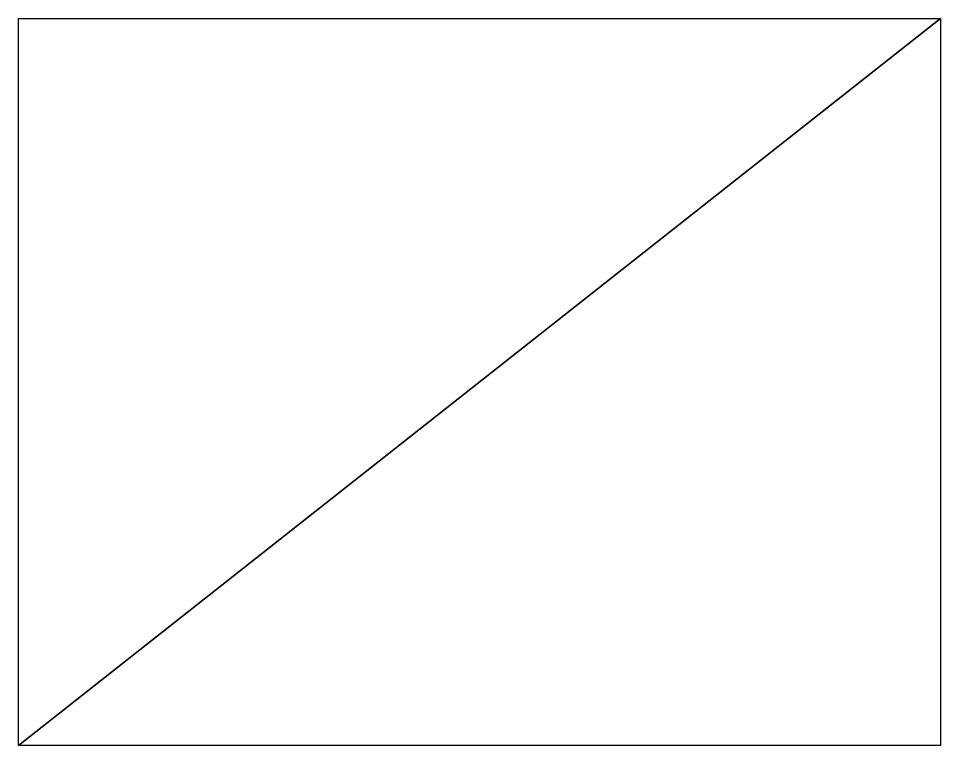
# Model space of a CAD drawing. Header units: metres. Extents: x 0 to 800, y 0 to 631.
import ezdxf

# ---------------------------------------------------------------- set-up
doc = ezdxf.new("R2010")
doc.units = ezdxf.units.M

msp = doc.modelspace()

# ---------------------------------------------------------------- linework, layer by layer
for points in [[(0, 0), (0, 631), (800, 631), (800.0001, 631.0001, 0.0001)], [(800, 631), (800, 0), (0, 0), (0.0001, 0.0001, 0.0001)]]:
    msp.add_3dface(points)

doc.saveas('drawing.dxf')
